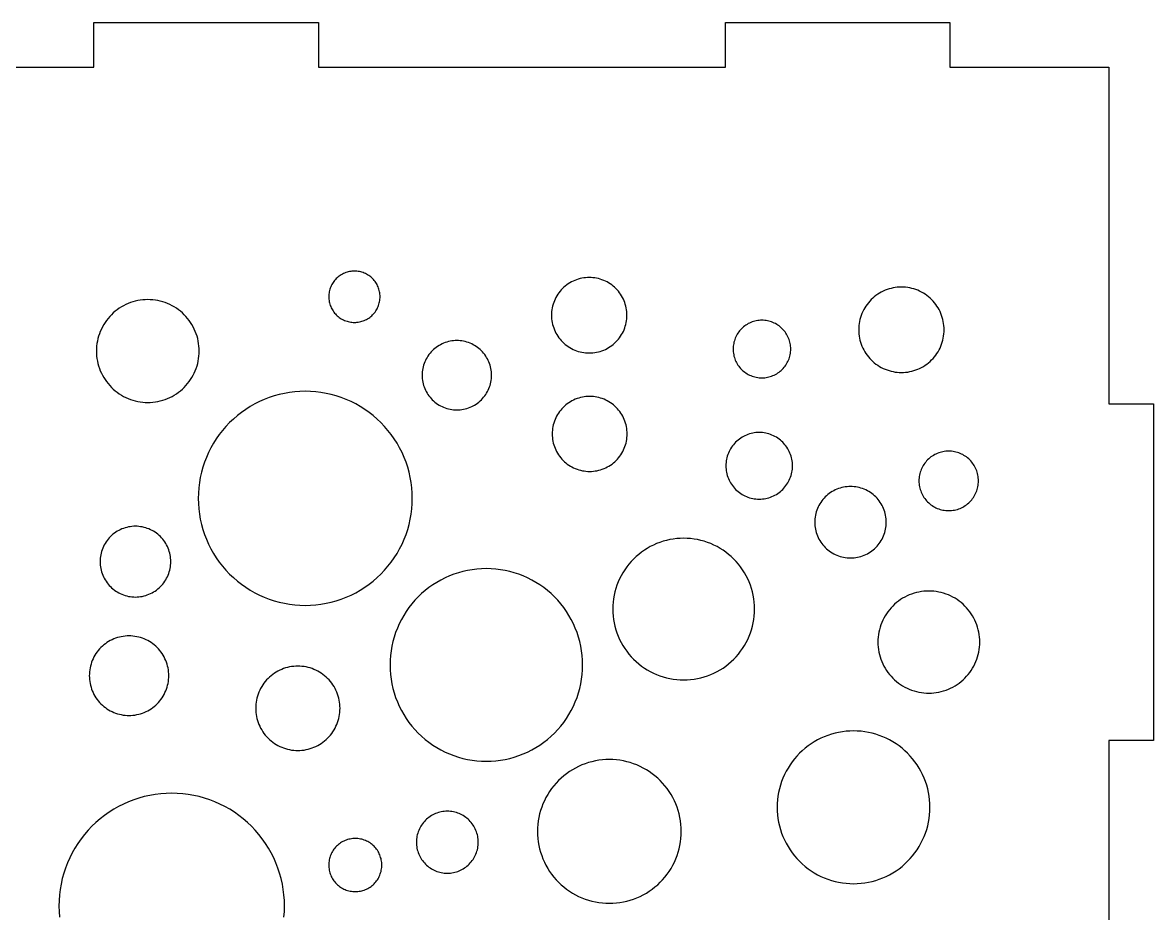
# Model space of a CAD drawing. Header units: millimetres. Extents: x 0 to 375, y -237 to 0.
# Drawn here: x 199.4 to 280, y -63.5 to 0 of the extents above; entities that cross this region are included whole.
import ezdxf

# ---------------------------------------------------------------- set-up
doc = ezdxf.new("R2010")
doc.units = ezdxf.units.MM
doc.layers.add('CUT', color=1, linetype='Continuous')

msp = doc.modelspace()

# ---------------------------------------------------------------- linework, layer by layer
at = {"layer": 'CUT'}
for points in [[(193.175, -3.175), (204.5, -3.175), (204.5, 0), (220.5, 0), (220.5, -3.175), (249.5, -3.175), (249.5, 0), (265.5, 0), (265.5, -3.175), (276.825, -3.175), (276.825, -27.175), (280, -27.175), (280, -51.175), (276.825, -51.175), (276.825, -75.175)], [(218.04, -63.755), (218.069, -63.361), (218.079, -62.967), (218.069, -62.572), (218.04, -62.179), (217.992, -61.787), (217.924, -61.398), (217.838, -61.013), (217.732, -60.633), (217.609, -60.258), (217.467, -59.89), (217.307, -59.53), (217.129, -59.177), (216.935, -58.834), (216.724, -58.5), (216.497, -58.178), (216.254, -57.867), (215.996, -57.568), (215.724, -57.282), (215.438, -57.01), (215.139, -56.752), (214.828, -56.51), (214.506, -56.282), (214.172, -56.071), (213.829, -55.877), (213.477, -55.7), (213.116, -55.54), (212.748, -55.398), (212.373, -55.274), (211.993, -55.169), (211.608, -55.082), (211.219, -55.015), (210.828, -54.966), (210.434, -54.937), (210.04, -54.928), (209.645, -54.937), (209.252, -54.966), (208.86, -55.015), (208.471, -55.082), (208.086, -55.169), (207.706, -55.274), (207.331, -55.398), (206.963, -55.54), (206.603, -55.7), (206.25, -55.877), (205.907, -56.071), (205.574, -56.282), (205.251, -56.51), (204.94, -56.752), (204.641, -57.01), (204.355, -57.282), (204.083, -57.568), (203.826, -57.867), (203.583, -58.178), (203.356, -58.5), (203.145, -58.834), (202.95, -59.177), (202.773, -59.53), (202.613, -59.89), (202.471, -60.258), (202.347, -60.633), (202.242, -61.013), (202.155, -61.398), (202.088, -61.787), (202.04, -62.179), (202.011, -62.572), (202.001, -62.967), (202.011, -63.361), (202.04, -63.755)]]:
    msp.add_lwpolyline(points, dxfattribs=at)
for points in [[(224.835, -19.983), (224.855, -19.895), (224.87, -19.807), (224.881, -19.718), (224.888, -19.628), (224.89, -19.538), (224.888, -19.449), (224.881, -19.359), (224.87, -19.27), (224.855, -19.182), (224.835, -19.094), (224.811, -19.008), (224.783, -18.923), (224.751, -18.839), (224.715, -18.757), (224.674, -18.677), (224.63, -18.599), (224.582, -18.523), (224.53, -18.45), (224.475, -18.379), (224.417, -18.311), (224.355, -18.246), (224.29, -18.184), (224.222, -18.125), (224.151, -18.07), (224.078, -18.019), (224.002, -17.971), (223.924, -17.926), (223.844, -17.886), (223.762, -17.85), (223.678, -17.817), (223.593, -17.789), (223.506, -17.765), (223.419, -17.746), (223.33, -17.73), (223.241, -17.719), (223.152, -17.713), (223.062, -17.71), (222.973, -17.713), (222.883, -17.719), (222.794, -17.73), (222.706, -17.746), (222.618, -17.765), (222.532, -17.789), (222.446, -17.817), (222.363, -17.85), (222.281, -17.886), (222.201, -17.926), (222.122, -17.971), (222.047, -18.019), (221.973, -18.07), (221.903, -18.125), (221.835, -18.184), (221.77, -18.246), (221.708, -18.311), (221.649, -18.379), (221.594, -18.45), (221.542, -18.523), (221.494, -18.599), (221.45, -18.677), (221.41, -18.757), (221.373, -18.839), (221.341, -18.923), (221.313, -19.008), (221.289, -19.094), (221.269, -19.182), (221.254, -19.27), (221.243, -19.359), (221.237, -19.449), (221.234, -19.538), (221.237, -19.628), (221.243, -19.718), (221.254, -19.807), (221.269, -19.895), (221.289, -19.983), (221.313, -20.069), (221.341, -20.154), (221.373, -20.238), (221.41, -20.32), (221.45, -20.4), (221.494, -20.478), (221.542, -20.554), (221.594, -20.627), (221.649, -20.698), (221.708, -20.766), (221.77, -20.831), (221.835, -20.893), (221.903, -20.951), (221.973, -21.007), (222.047, -21.058), (222.122, -21.106), (222.201, -21.151), (222.281, -21.191), (222.363, -21.227), (222.446, -21.259), (222.532, -21.288), (222.618, -21.312), (222.706, -21.331), (222.794, -21.347), (222.883, -21.358), (222.973, -21.364), (223.062, -21.366), (223.152, -21.364), (223.241, -21.358), (223.33, -21.347), (223.419, -21.331), (223.506, -21.312), (223.593, -21.288), (223.678, -21.259), (223.762, -21.227), (223.844, -21.191), (223.924, -21.151), (224.002, -21.106), (224.078, -21.058), (224.151, -21.007), (224.222, -20.951), (224.29, -20.893), (224.355, -20.831), (224.417, -20.766), (224.475, -20.698), (224.53, -20.627), (224.582, -20.554), (224.63, -20.478), (224.674, -20.4), (224.715, -20.32), (224.751, -20.238), (224.783, -20.154), (224.811, -20.069), (224.835, -19.983)], [(242.403, -21.511), (242.431, -21.383), (242.454, -21.252), (242.47, -21.121), (242.48, -20.99), (242.483, -20.858), (242.48, -20.726), (242.47, -20.594), (242.454, -20.463), (242.431, -20.333), (242.403, -20.204), (242.367, -20.077), (242.326, -19.952), (242.278, -19.828), (242.225, -19.708), (242.165, -19.59), (242.1, -19.475), (242.03, -19.363), (241.954, -19.255), (241.873, -19.151), (241.786, -19.051), (241.695, -18.956), (241.6, -18.865), (241.5, -18.778), (241.396, -18.697), (241.288, -18.621), (241.176, -18.551), (241.061, -18.485), (240.943, -18.426), (240.823, -18.373), (240.699, -18.325), (240.574, -18.284), (240.447, -18.248), (240.318, -18.22), (240.188, -18.197), (240.057, -18.181), (239.925, -18.171), (239.793, -18.168), (239.661, -18.171), (239.53, -18.181), (239.398, -18.197), (239.268, -18.22), (239.14, -18.248), (239.012, -18.284), (238.887, -18.325), (238.764, -18.373), (238.643, -18.426), (238.525, -18.485), (238.41, -18.551), (238.299, -18.621), (238.191, -18.697), (238.087, -18.778), (237.987, -18.865), (237.891, -18.956), (237.8, -19.051), (237.714, -19.151), (237.633, -19.255), (237.557, -19.363), (237.486, -19.475), (237.421, -19.59), (237.361, -19.708), (237.308, -19.828), (237.26, -19.952), (237.219, -20.077), (237.184, -20.204), (237.155, -20.333), (237.132, -20.463), (237.116, -20.594), (237.106, -20.726), (237.103, -20.858), (237.106, -20.99), (237.116, -21.121), (237.132, -21.252), (237.155, -21.383), (237.184, -21.511), (237.219, -21.639), (237.26, -21.764), (237.308, -21.887), (237.361, -22.008), (237.421, -22.126), (237.486, -22.241), (237.557, -22.352), (237.633, -22.46), (237.714, -22.564), (237.8, -22.664), (237.891, -22.76), (237.987, -22.851), (238.087, -22.937), (238.191, -23.018), (238.299, -23.094), (238.41, -23.165), (238.525, -23.23), (238.643, -23.289), (238.764, -23.343), (238.887, -23.391), (239.012, -23.432), (239.14, -23.467), (239.268, -23.496), (239.398, -23.519), (239.53, -23.535), (239.661, -23.545), (239.793, -23.548), (239.925, -23.545), (240.057, -23.535), (240.188, -23.519), (240.318, -23.496), (240.447, -23.467), (240.574, -23.432), (240.699, -23.391), (240.823, -23.343), (240.943, -23.289), (241.061, -23.23), (241.176, -23.165), (241.288, -23.094), (241.396, -23.018), (241.5, -22.937), (241.6, -22.851), (241.695, -22.76), (241.786, -22.664), (241.873, -22.564), (241.954, -22.46), (242.03, -22.352), (242.1, -22.241), (242.165, -22.126), (242.225, -22.008), (242.278, -21.887), (242.326, -21.764), (242.367, -21.639), (242.403, -21.511)], [(264.994, -22.633), (265.027, -22.487), (265.053, -22.34), (265.071, -22.192), (265.082, -22.043), (265.086, -21.894), (265.082, -21.744), (265.071, -21.595), (265.053, -21.447), (265.027, -21.3), (264.994, -21.154), (264.955, -21.01), (264.908, -20.868), (264.854, -20.729), (264.793, -20.592), (264.726, -20.459), (264.653, -20.329), (264.573, -20.203), (264.487, -20.081), (264.395, -19.963), (264.297, -19.85), (264.194, -19.741), (264.086, -19.638), (263.973, -19.541), (263.855, -19.449), (263.733, -19.363), (263.607, -19.283), (263.477, -19.209), (263.343, -19.142), (263.207, -19.082), (263.068, -19.028), (262.926, -18.981), (262.782, -18.941), (262.636, -18.909), (262.489, -18.883), (262.341, -18.865), (262.192, -18.854), (262.042, -18.85), (261.893, -18.854), (261.744, -18.865), (261.596, -18.883), (261.448, -18.909), (261.303, -18.941), (261.159, -18.981), (261.017, -19.028), (260.878, -19.082), (260.741, -19.142), (260.608, -19.209), (260.478, -19.283), (260.351, -19.363), (260.229, -19.449), (260.111, -19.541), (259.998, -19.638), (259.89, -19.741), (259.787, -19.85), (259.69, -19.963), (259.598, -20.081), (259.512, -20.203), (259.432, -20.329), (259.358, -20.459), (259.291, -20.592), (259.23, -20.729), (259.177, -20.868), (259.13, -21.01), (259.09, -21.154), (259.057, -21.3), (259.032, -21.447), (259.013, -21.595), (259.002, -21.744), (258.999, -21.894), (259.002, -22.043), (259.013, -22.192), (259.032, -22.34), (259.057, -22.487), (259.09, -22.633), (259.13, -22.777), (259.177, -22.919), (259.23, -23.058), (259.291, -23.195), (259.358, -23.328), (259.432, -23.458), (259.512, -23.584), (259.598, -23.706), (259.69, -23.824), (259.787, -23.937), (259.89, -24.046), (259.998, -24.149), (260.111, -24.246), (260.229, -24.338), (260.351, -24.424), (260.478, -24.504), (260.608, -24.578), (260.741, -24.645), (260.878, -24.705), (261.017, -24.759), (261.159, -24.806), (261.303, -24.846), (261.448, -24.878), (261.596, -24.904), (261.744, -24.922), (261.893, -24.933), (262.042, -24.937), (262.192, -24.933), (262.341, -24.922), (262.489, -24.904), (262.636, -24.878), (262.782, -24.846), (262.926, -24.806), (263.068, -24.759), (263.207, -24.705), (263.343, -24.645), (263.477, -24.578), (263.607, -24.504), (263.733, -24.424), (263.855, -24.338), (263.973, -24.246), (264.086, -24.149), (264.194, -24.046), (264.297, -23.937), (264.395, -23.824), (264.487, -23.706), (264.573, -23.584), (264.653, -23.458), (264.726, -23.328), (264.793, -23.195), (264.854, -23.058), (264.908, -22.919), (264.955, -22.777), (264.994, -22.633)], [(211.929, -24.124), (211.959, -23.947), (211.981, -23.768), (211.994, -23.589), (211.999, -23.409), (211.994, -23.23), (211.981, -23.05), (211.959, -22.872), (211.929, -22.695), (211.889, -22.519), (211.841, -22.346), (211.785, -22.175), (211.72, -22.007), (211.647, -21.843), (211.566, -21.682), (211.478, -21.526), (211.381, -21.374), (211.278, -21.227), (211.167, -21.085), (211.05, -20.949), (210.926, -20.819), (210.796, -20.695), (210.659, -20.577), (210.518, -20.467), (210.371, -20.363), (210.219, -20.267), (210.062, -20.178), (209.902, -20.097), (209.737, -20.024), (209.569, -19.96), (209.399, -19.903), (209.225, -19.855), (209.05, -19.816), (208.873, -19.785), (208.694, -19.763), (208.515, -19.75), (208.335, -19.746), (208.155, -19.75), (207.976, -19.763), (207.798, -19.785), (207.62, -19.816), (207.445, -19.855), (207.272, -19.903), (207.101, -19.96), (206.933, -20.024), (206.769, -20.097), (206.608, -20.178), (206.452, -20.267), (206.3, -20.363), (206.153, -20.467), (206.011, -20.577), (205.875, -20.695), (205.744, -20.819), (205.62, -20.949), (205.503, -21.085), (205.392, -21.227), (205.289, -21.374), (205.193, -21.526), (205.104, -21.682), (205.023, -21.843), (204.95, -22.007), (204.886, -22.175), (204.829, -22.346), (204.781, -22.519), (204.742, -22.695), (204.711, -22.872), (204.689, -23.05), (204.676, -23.23), (204.671, -23.409), (204.676, -23.589), (204.689, -23.768), (204.711, -23.947), (204.742, -24.124), (204.781, -24.3), (204.829, -24.473), (204.886, -24.644), (204.95, -24.811), (205.023, -24.976), (205.104, -25.136), (205.193, -25.293), (205.289, -25.445), (205.392, -25.592), (205.503, -25.734), (205.62, -25.87), (205.744, -26), (205.875, -26.124), (206.011, -26.241), (206.153, -26.352), (206.3, -26.456), (206.452, -26.552), (206.608, -26.64), (206.769, -26.721), (206.933, -26.794), (207.101, -26.859), (207.272, -26.915), (207.445, -26.963), (207.62, -27.003), (207.798, -27.033), (207.976, -27.055), (208.155, -27.069), (208.335, -27.073), (208.515, -27.069), (208.694, -27.055), (208.873, -27.033), (209.05, -27.003), (209.225, -26.963), (209.399, -26.915), (209.569, -26.859), (209.737, -26.794), (209.902, -26.721), (210.062, -26.64), (210.219, -26.552), (210.371, -26.456), (210.518, -26.352), (210.659, -26.241), (210.796, -26.124), (210.926, -26), (211.05, -25.87), (211.167, -25.734), (211.278, -25.592), (211.381, -25.445), (211.478, -25.293), (211.566, -25.136), (211.647, -24.976), (211.72, -24.811), (211.785, -24.644), (211.841, -24.473), (211.889, -24.3), (211.929, -24.124)], [(254.092, -23.766), (254.114, -23.668), (254.131, -23.569), (254.144, -23.469), (254.151, -23.368), (254.154, -23.268), (254.151, -23.167), (254.144, -23.066), (254.131, -22.966), (254.114, -22.867), (254.092, -22.769), (254.065, -22.672), (254.034, -22.576), (253.997, -22.482), (253.957, -22.39), (253.911, -22.3), (253.862, -22.212), (253.808, -22.127), (253.75, -22.045), (253.688, -21.965), (253.622, -21.889), (253.552, -21.816), (253.48, -21.747), (253.403, -21.681), (253.324, -21.619), (253.241, -21.561), (253.156, -21.507), (253.069, -21.457), (252.979, -21.412), (252.887, -21.371), (252.793, -21.335), (252.697, -21.303), (252.6, -21.276), (252.502, -21.254), (252.402, -21.237), (252.302, -21.225), (252.202, -21.217), (252.101, -21.215), (252, -21.217), (251.9, -21.225), (251.8, -21.237), (251.701, -21.254), (251.602, -21.276), (251.505, -21.303), (251.41, -21.335), (251.316, -21.371), (251.223, -21.412), (251.133, -21.457), (251.046, -21.507), (250.961, -21.561), (250.878, -21.619), (250.799, -21.681), (250.723, -21.747), (250.65, -21.816), (250.58, -21.889), (250.514, -21.965), (250.452, -22.045), (250.394, -22.127), (250.341, -22.212), (250.291, -22.3), (250.246, -22.39), (250.205, -22.482), (250.168, -22.576), (250.137, -22.672), (250.11, -22.769), (250.088, -22.867), (250.071, -22.966), (250.058, -23.066), (250.051, -23.167), (250.048, -23.268), (250.051, -23.368), (250.058, -23.469), (250.071, -23.569), (250.088, -23.668), (250.11, -23.766), (250.137, -23.863), (250.168, -23.959), (250.205, -24.053), (250.246, -24.145), (250.291, -24.235), (250.341, -24.323), (250.394, -24.408), (250.452, -24.49), (250.514, -24.57), (250.58, -24.646), (250.65, -24.719), (250.723, -24.788), (250.799, -24.854), (250.878, -24.916), (250.961, -24.974), (251.046, -25.028), (251.133, -25.078), (251.223, -25.123), (251.316, -25.164), (251.41, -25.2), (251.505, -25.232), (251.602, -25.259), (251.701, -25.281), (251.8, -25.298), (251.9, -25.31), (252, -25.318), (252.101, -25.32), (252.202, -25.318), (252.302, -25.31), (252.402, -25.298), (252.502, -25.281), (252.6, -25.259), (252.697, -25.232), (252.793, -25.2), (252.887, -25.164), (252.979, -25.123), (253.069, -25.078), (253.156, -25.028), (253.241, -24.974), (253.324, -24.916), (253.403, -24.854), (253.48, -24.788), (253.552, -24.719), (253.622, -24.646), (253.688, -24.57), (253.75, -24.49), (253.808, -24.408), (253.862, -24.323), (253.911, -24.235), (253.957, -24.145), (253.997, -24.053), (254.034, -23.959), (254.065, -23.863), (254.092, -23.766)], [(232.757, -25.737), (232.783, -25.618), (232.804, -25.499), (232.819, -25.378), (232.828, -25.257), (232.831, -25.136), (232.828, -25.015), (232.819, -24.894), (232.804, -24.773), (232.783, -24.654), (232.757, -24.535), (232.724, -24.418), (232.686, -24.303), (232.642, -24.19), (232.593, -24.079), (232.539, -23.971), (232.479, -23.865), (232.414, -23.763), (232.344, -23.663), (232.27, -23.568), (232.19, -23.476), (232.107, -23.388), (232.019, -23.304), (231.927, -23.225), (231.831, -23.15), (231.732, -23.081), (231.629, -23.016), (231.524, -22.956), (231.416, -22.901), (231.305, -22.852), (231.191, -22.808), (231.076, -22.77), (230.959, -22.738), (230.841, -22.711), (230.721, -22.691), (230.601, -22.676), (230.48, -22.667), (230.359, -22.664), (230.237, -22.667), (230.116, -22.676), (229.996, -22.691), (229.876, -22.711), (229.758, -22.738), (229.641, -22.77), (229.526, -22.808), (229.413, -22.852), (229.302, -22.901), (229.193, -22.956), (229.088, -23.016), (228.985, -23.081), (228.886, -23.15), (228.79, -23.225), (228.699, -23.304), (228.611, -23.388), (228.527, -23.476), (228.448, -23.568), (228.373, -23.663), (228.303, -23.763), (228.238, -23.865), (228.179, -23.971), (228.124, -24.079), (228.075, -24.19), (228.031, -24.303), (227.993, -24.418), (227.961, -24.535), (227.934, -24.654), (227.913, -24.773), (227.899, -24.894), (227.89, -25.015), (227.887, -25.136), (227.89, -25.257), (227.899, -25.378), (227.913, -25.499), (227.934, -25.618), (227.961, -25.737), (227.993, -25.854), (228.031, -25.969), (228.075, -26.082), (228.124, -26.193), (228.179, -26.301), (228.238, -26.407), (228.303, -26.509), (228.373, -26.609), (228.448, -26.704), (228.527, -26.796), (228.611, -26.884), (228.699, -26.968), (228.79, -27.047), (228.886, -27.121), (228.985, -27.191), (229.088, -27.256), (229.193, -27.316), (229.302, -27.371), (229.413, -27.42), (229.526, -27.463), (229.641, -27.502), (229.758, -27.534), (229.876, -27.56), (229.996, -27.581), (230.116, -27.596), (230.237, -27.605), (230.359, -27.608), (230.48, -27.605), (230.601, -27.596), (230.721, -27.581), (230.841, -27.56), (230.959, -27.534), (231.076, -27.502), (231.191, -27.463), (231.305, -27.42), (231.416, -27.371), (231.524, -27.316), (231.629, -27.256), (231.732, -27.191), (231.831, -27.121), (231.927, -27.047), (232.019, -26.968), (232.107, -26.884), (232.19, -26.796), (232.27, -26.704), (232.344, -26.609), (232.414, -26.509), (232.479, -26.407), (232.539, -26.301), (232.593, -26.193), (232.642, -26.082), (232.686, -25.969), (232.724, -25.854), (232.757, -25.737)], [(227.037, -35.396), (227.101, -35.027), (227.147, -34.656), (227.174, -34.282), (227.184, -33.908), (227.174, -33.534), (227.147, -33.16), (227.101, -32.789), (227.037, -32.42), (226.955, -32.054), (226.855, -31.694), (226.738, -31.338), (226.603, -30.989), (226.451, -30.646), (226.283, -30.312), (226.098, -29.986), (225.898, -29.67), (225.682, -29.364), (225.452, -29.069), (225.208, -28.785), (224.949, -28.514), (224.678, -28.256), (224.395, -28.011), (224.1, -27.781), (223.793, -27.565), (223.477, -27.365), (223.151, -27.181), (222.817, -27.012), (222.475, -26.86), (222.125, -26.726), (221.77, -26.608), (221.409, -26.508), (221.044, -26.426), (220.675, -26.362), (220.303, -26.317), (219.93, -26.289), (219.556, -26.28), (219.181, -26.289), (218.808, -26.317), (218.436, -26.362), (218.067, -26.426), (217.702, -26.508), (217.341, -26.608), (216.986, -26.726), (216.636, -26.86), (216.294, -27.012), (215.96, -27.181), (215.634, -27.365), (215.318, -27.565), (215.011, -27.781), (214.716, -28.011), (214.433, -28.256), (214.162, -28.514), (213.903, -28.785), (213.659, -29.069), (213.429, -29.364), (213.213, -29.67), (213.013, -29.986), (212.828, -30.312), (212.66, -30.646), (212.508, -30.989), (212.373, -31.338), (212.256, -31.694), (212.156, -32.054), (212.074, -32.42), (212.01, -32.789), (211.964, -33.16), (211.937, -33.534), (211.927, -33.908), (211.937, -34.282), (211.964, -34.656), (212.01, -35.027), (212.074, -35.396), (212.156, -35.761), (212.256, -36.122), (212.373, -36.478), (212.508, -36.827), (212.66, -37.169), (212.828, -37.504), (213.013, -37.83), (213.213, -38.146), (213.429, -38.452), (213.659, -38.747), (213.903, -39.031), (214.162, -39.302), (214.433, -39.56), (214.716, -39.804), (215.011, -40.035), (215.318, -40.25), (215.634, -40.451), (215.96, -40.635), (216.294, -40.804), (216.636, -40.955), (216.986, -41.09), (217.341, -41.208), (217.702, -41.307), (218.067, -41.389), (218.436, -41.453), (218.808, -41.499), (219.181, -41.527), (219.556, -41.536), (219.93, -41.527), (220.303, -41.499), (220.675, -41.453), (221.044, -41.389), (221.409, -41.307), (221.77, -41.208), (222.125, -41.09), (222.475, -40.955), (222.817, -40.804), (223.151, -40.635), (223.477, -40.451), (223.793, -40.25), (224.1, -40.035), (224.395, -39.804), (224.678, -39.56), (224.949, -39.302), (225.208, -39.031), (225.452, -38.747), (225.682, -38.452), (225.898, -38.146), (226.098, -37.83), (226.283, -37.504), (226.451, -37.169), (226.603, -36.827), (226.738, -36.478), (226.855, -36.122), (226.955, -35.761), (227.037, -35.396)], [(242.446, -29.837), (242.468, -29.708), (242.484, -29.578), (242.494, -29.447), (242.497, -29.316), (242.494, -29.184), (242.484, -29.054), (242.468, -28.923), (242.446, -28.794), (242.417, -28.666), (242.382, -28.54), (242.341, -28.415), (242.294, -28.293), (242.241, -28.173), (242.182, -28.056), (242.117, -27.942), (242.047, -27.831), (241.971, -27.724), (241.891, -27.62), (241.805, -27.521), (241.714, -27.426), (241.619, -27.335), (241.52, -27.25), (241.417, -27.169), (241.309, -27.093), (241.199, -27.023), (241.084, -26.959), (240.967, -26.9), (240.847, -26.847), (240.725, -26.799), (240.6, -26.758), (240.474, -26.723), (240.346, -26.694), (240.217, -26.672), (240.087, -26.656), (239.956, -26.646), (239.825, -26.643), (239.694, -26.646), (239.563, -26.656), (239.433, -26.672), (239.303, -26.694), (239.175, -26.723), (239.049, -26.758), (238.924, -26.799), (238.802, -26.847), (238.682, -26.9), (238.565, -26.959), (238.451, -27.023), (238.34, -27.093), (238.233, -27.169), (238.129, -27.25), (238.03, -27.335), (237.935, -27.426), (237.844, -27.521), (237.759, -27.62), (237.678, -27.724), (237.603, -27.831), (237.532, -27.942), (237.468, -28.056), (237.409, -28.173), (237.356, -28.293), (237.308, -28.415), (237.267, -28.54), (237.232, -28.666), (237.204, -28.794), (237.181, -28.923), (237.165, -29.054), (237.155, -29.184), (237.152, -29.316), (237.155, -29.447), (237.165, -29.578), (237.181, -29.708), (237.204, -29.837), (237.232, -29.965), (237.267, -30.091), (237.308, -30.216), (237.356, -30.338), (237.409, -30.458), (237.468, -30.575), (237.532, -30.69), (237.603, -30.8), (237.678, -30.908), (237.759, -31.011), (237.844, -31.11), (237.935, -31.205), (238.03, -31.296), (238.129, -31.381), (238.233, -31.462), (238.34, -31.538), (238.451, -31.608), (238.565, -31.672), (238.682, -31.731), (238.802, -31.785), (238.924, -31.832), (239.049, -31.873), (239.175, -31.908), (239.303, -31.937), (239.433, -31.959), (239.563, -31.975), (239.694, -31.985), (239.825, -31.988), (239.956, -31.985), (240.087, -31.975), (240.217, -31.959), (240.346, -31.937), (240.474, -31.908), (240.6, -31.873), (240.725, -31.832), (240.847, -31.785), (240.967, -31.731), (241.084, -31.672), (241.199, -31.608), (241.309, -31.538), (241.417, -31.462), (241.52, -31.381), (241.619, -31.296), (241.714, -31.205), (241.805, -31.11), (241.891, -31.011), (241.971, -30.908), (242.047, -30.8), (242.117, -30.69), (242.182, -30.575), (242.241, -30.458), (242.294, -30.338), (242.341, -30.216), (242.382, -30.091), (242.417, -29.965), (242.446, -29.837)], [(254.237, -32.053), (254.257, -31.938), (254.271, -31.822), (254.279, -31.706), (254.282, -31.59), (254.279, -31.473), (254.271, -31.357), (254.257, -31.241), (254.237, -31.126), (254.211, -31.013), (254.18, -30.9), (254.143, -30.79), (254.101, -30.681), (254.054, -30.575), (254.002, -30.47), (253.944, -30.369), (253.882, -30.271), (253.815, -30.175), (253.743, -30.084), (253.667, -29.995), (253.587, -29.911), (253.502, -29.831), (253.414, -29.754), (253.322, -29.683), (253.227, -29.616), (253.129, -29.553), (253.027, -29.496), (252.923, -29.443), (252.817, -29.396), (252.708, -29.354), (252.597, -29.318), (252.485, -29.287), (252.371, -29.261), (252.257, -29.241), (252.141, -29.227), (252.025, -29.218), (251.908, -29.216), (251.792, -29.218), (251.675, -29.227), (251.56, -29.241), (251.445, -29.261), (251.331, -29.287), (251.219, -29.318), (251.108, -29.354), (251, -29.396), (250.893, -29.443), (250.789, -29.496), (250.688, -29.553), (250.589, -29.616), (250.494, -29.683), (250.402, -29.754), (250.314, -29.831), (250.229, -29.911), (250.149, -29.995), (250.073, -30.084), (250.001, -30.175), (249.934, -30.271), (249.872, -30.369), (249.814, -30.47), (249.762, -30.575), (249.715, -30.681), (249.673, -30.79), (249.636, -30.9), (249.605, -31.013), (249.58, -31.126), (249.56, -31.241), (249.546, -31.357), (249.537, -31.473), (249.534, -31.59), (249.537, -31.706), (249.546, -31.822), (249.56, -31.938), (249.58, -32.053), (249.605, -32.166), (249.636, -32.279), (249.673, -32.389), (249.715, -32.498), (249.762, -32.605), (249.814, -32.709), (249.872, -32.81), (249.934, -32.909), (250.001, -33.004), (250.073, -33.096), (250.149, -33.184), (250.229, -33.268), (250.314, -33.349), (250.402, -33.425), (250.494, -33.496), (250.589, -33.564), (250.688, -33.626), (250.789, -33.683), (250.893, -33.736), (251, -33.783), (251.108, -33.825), (251.219, -33.861), (251.331, -33.892), (251.445, -33.918), (251.56, -33.938), (251.675, -33.952), (251.792, -33.961), (251.908, -33.964), (252.025, -33.961), (252.141, -33.952), (252.257, -33.938), (252.371, -33.918), (252.485, -33.892), (252.597, -33.861), (252.708, -33.825), (252.817, -33.783), (252.923, -33.736), (253.027, -33.683), (253.129, -33.626), (253.227, -33.564), (253.322, -33.496), (253.414, -33.425), (253.502, -33.349), (253.587, -33.268), (253.667, -33.184), (253.743, -33.096), (253.815, -33.004), (253.882, -32.909), (253.944, -32.81), (254.002, -32.709), (254.054, -32.605), (254.101, -32.498), (254.143, -32.389), (254.18, -32.279), (254.211, -32.166), (254.237, -32.053)], [(267.47, -33.18), (267.493, -33.079), (267.51, -32.976), (267.523, -32.873), (267.531, -32.769), (267.533, -32.665), (267.531, -32.561), (267.523, -32.457), (267.51, -32.354), (267.493, -32.251), (267.47, -32.149), (267.442, -32.049), (267.409, -31.95), (267.372, -31.853), (267.33, -31.758), (267.283, -31.665), (267.232, -31.574), (267.176, -31.487), (267.116, -31.401), (267.052, -31.319), (266.984, -31.241), (266.912, -31.165), (266.837, -31.093), (266.758, -31.025), (266.676, -30.961), (266.591, -30.901), (266.503, -30.846), (266.412, -30.794), (266.319, -30.748), (266.224, -30.705), (266.127, -30.668), (266.028, -30.635), (265.928, -30.607), (265.826, -30.585), (265.724, -30.567), (265.62, -30.554), (265.517, -30.546), (265.412, -30.544), (265.308, -30.546), (265.205, -30.554), (265.101, -30.567), (264.999, -30.585), (264.897, -30.607), (264.797, -30.635), (264.698, -30.668), (264.601, -30.705), (264.506, -30.748), (264.413, -30.794), (264.322, -30.846), (264.234, -30.901), (264.149, -30.961), (264.067, -31.025), (263.988, -31.093), (263.913, -31.165), (263.841, -31.241), (263.773, -31.319), (263.709, -31.401), (263.649, -31.487), (263.593, -31.574), (263.542, -31.665), (263.495, -31.758), (263.453, -31.853), (263.416, -31.95), (263.383, -32.049), (263.355, -32.149), (263.332, -32.251), (263.315, -32.354), (263.302, -32.457), (263.294, -32.561), (263.292, -32.665), (263.294, -32.769), (263.302, -32.873), (263.315, -32.976), (263.332, -33.079), (263.355, -33.18), (263.383, -33.28), (263.416, -33.379), (263.453, -33.476), (263.495, -33.572), (263.542, -33.665), (263.593, -33.755), (263.649, -33.843), (263.709, -33.928), (263.773, -34.01), (263.841, -34.089), (263.913, -34.165), (263.988, -34.236), (264.067, -34.304), (264.149, -34.368), (264.234, -34.428), (264.322, -34.484), (264.413, -34.535), (264.506, -34.582), (264.601, -34.624), (264.698, -34.662), (264.797, -34.694), (264.897, -34.722), (264.999, -34.745), (265.101, -34.763), (265.205, -34.776), (265.308, -34.783), (265.412, -34.786), (265.517, -34.783), (265.62, -34.776), (265.724, -34.763), (265.826, -34.745), (265.928, -34.722), (266.028, -34.694), (266.127, -34.662), (266.224, -34.624), (266.319, -34.582), (266.412, -34.535), (266.503, -34.484), (266.591, -34.428), (266.676, -34.368), (266.758, -34.304), (266.837, -34.236), (266.912, -34.165), (266.984, -34.089), (267.052, -34.01), (267.116, -33.928), (267.176, -33.843), (267.232, -33.755), (267.283, -33.665), (267.33, -33.572), (267.372, -33.476), (267.409, -33.379), (267.442, -33.28), (267.47, -33.18)], [(260.886, -36.232), (260.914, -36.11), (260.935, -35.987), (260.951, -35.863), (260.96, -35.738), (260.963, -35.613), (260.96, -35.488), (260.951, -35.363), (260.935, -35.239), (260.914, -35.116), (260.886, -34.994), (260.853, -34.874), (260.814, -34.755), (260.769, -34.638), (260.718, -34.524), (260.662, -34.412), (260.6, -34.303), (260.533, -34.198), (260.461, -34.096), (260.385, -33.997), (260.303, -33.902), (260.217, -33.812), (260.126, -33.726), (260.031, -33.644), (259.933, -33.567), (259.831, -33.495), (259.725, -33.428), (259.616, -33.366), (259.505, -33.31), (259.39, -33.26), (259.274, -33.215), (259.155, -33.175), (259.034, -33.142), (258.912, -33.115), (258.789, -33.093), (258.665, -33.078), (258.54, -33.069), (258.415, -33.066), (258.29, -33.069), (258.166, -33.078), (258.042, -33.093), (257.919, -33.115), (257.797, -33.142), (257.676, -33.175), (257.557, -33.215), (257.441, -33.26), (257.326, -33.31), (257.215, -33.366), (257.106, -33.428), (257, -33.495), (256.898, -33.567), (256.8, -33.644), (256.705, -33.726), (256.614, -33.812), (256.528, -33.902), (256.446, -33.997), (256.369, -34.096), (256.297, -34.198), (256.231, -34.303), (256.169, -34.412), (256.113, -34.524), (256.062, -34.638), (256.017, -34.755), (255.978, -34.874), (255.945, -34.994), (255.917, -35.116), (255.896, -35.239), (255.88, -35.363), (255.871, -35.488), (255.868, -35.613), (255.871, -35.738), (255.88, -35.863), (255.896, -35.987), (255.917, -36.11), (255.945, -36.232), (255.978, -36.352), (256.017, -36.471), (256.062, -36.588), (256.113, -36.702), (256.169, -36.814), (256.231, -36.923), (256.297, -37.028), (256.369, -37.13), (256.446, -37.229), (256.528, -37.324), (256.614, -37.414), (256.705, -37.5), (256.8, -37.582), (256.898, -37.659), (257, -37.731), (257.106, -37.798), (257.215, -37.859), (257.326, -37.916), (257.441, -37.966), (257.557, -38.011), (257.676, -38.051), (257.797, -38.084), (257.919, -38.111), (258.042, -38.133), (258.166, -38.148), (258.29, -38.157), (258.415, -38.16), (258.54, -38.157), (258.665, -38.148), (258.789, -38.133), (258.912, -38.111), (259.034, -38.084), (259.155, -38.051), (259.274, -38.011), (259.39, -37.966), (259.505, -37.916), (259.616, -37.859), (259.725, -37.798), (259.831, -37.731), (259.933, -37.659), (260.031, -37.582), (260.126, -37.5), (260.217, -37.414), (260.303, -37.324), (260.385, -37.229), (260.461, -37.13), (260.533, -37.028), (260.6, -36.923), (260.662, -36.814), (260.718, -36.702), (260.769, -36.588), (260.814, -36.471), (260.853, -36.352), (260.886, -36.232)], [(209.923, -38.913), (209.945, -38.791), (209.96, -38.668), (209.969, -38.544), (209.972, -38.421), (209.969, -38.297), (209.96, -38.174), (209.945, -38.051), (209.923, -37.929), (209.896, -37.808), (209.863, -37.689), (209.825, -37.572), (209.78, -37.456), (209.73, -37.343), (209.674, -37.233), (209.613, -37.125), (209.547, -37.02), (209.476, -36.919), (209.4, -36.822), (209.319, -36.728), (209.234, -36.638), (209.144, -36.553), (209.05, -36.472), (208.953, -36.396), (208.852, -36.325), (208.747, -36.259), (208.64, -36.198), (208.529, -36.142), (208.416, -36.092), (208.301, -36.048), (208.183, -36.009), (208.064, -35.976), (207.943, -35.949), (207.821, -35.928), (207.698, -35.912), (207.575, -35.903), (207.451, -35.9), (207.328, -35.903), (207.204, -35.912), (207.082, -35.928), (206.96, -35.949), (206.839, -35.976), (206.72, -36.009), (206.602, -36.048), (206.487, -36.092), (206.374, -36.142), (206.263, -36.198), (206.156, -36.259), (206.051, -36.325), (205.95, -36.396), (205.852, -36.472), (205.759, -36.553), (205.669, -36.638), (205.584, -36.728), (205.503, -36.822), (205.427, -36.919), (205.356, -37.02), (205.289, -37.125), (205.228, -37.233), (205.173, -37.343), (205.123, -37.456), (205.078, -37.572), (205.039, -37.689), (205.006, -37.808), (204.979, -37.929), (204.958, -38.051), (204.943, -38.174), (204.934, -38.297), (204.931, -38.421), (204.934, -38.544), (204.943, -38.668), (204.958, -38.791), (204.979, -38.913), (205.006, -39.033), (205.039, -39.152), (205.078, -39.27), (205.123, -39.385), (205.173, -39.498), (205.228, -39.609), (205.289, -39.717), (205.356, -39.821), (205.427, -39.922), (205.503, -40.02), (205.584, -40.113), (205.669, -40.203), (205.759, -40.288), (205.852, -40.369), (205.95, -40.445), (206.051, -40.517), (206.156, -40.583), (206.263, -40.644), (206.374, -40.699), (206.487, -40.749), (206.602, -40.794), (206.72, -40.833), (206.839, -40.866), (206.96, -40.893), (207.082, -40.914), (207.204, -40.929), (207.328, -40.938), (207.451, -40.941), (207.575, -40.938), (207.698, -40.929), (207.821, -40.914), (207.943, -40.893), (208.064, -40.866), (208.183, -40.833), (208.301, -40.794), (208.416, -40.749), (208.529, -40.699), (208.64, -40.644), (208.747, -40.583), (208.852, -40.517), (208.953, -40.445), (209.05, -40.369), (209.144, -40.288), (209.234, -40.203), (209.319, -40.113), (209.4, -40.02), (209.476, -39.922), (209.547, -39.821), (209.613, -39.717), (209.674, -39.609), (209.73, -39.498), (209.78, -39.385), (209.825, -39.27), (209.863, -39.152), (209.896, -39.033), (209.923, -38.913)], [(251.426, -43.031), (251.48, -42.789), (251.522, -42.545), (251.553, -42.299), (251.571, -42.051), (251.577, -41.804), (251.571, -41.556), (251.553, -41.309), (251.522, -41.063), (251.48, -40.819), (251.426, -40.577), (251.36, -40.338), (251.282, -40.102), (251.193, -39.871), (251.092, -39.645), (250.981, -39.423), (250.859, -39.208), (250.726, -38.998), (250.583, -38.796), (250.431, -38.6), (250.269, -38.413), (250.098, -38.233), (249.919, -38.062), (249.731, -37.9), (249.535, -37.748), (249.333, -37.605), (249.123, -37.472), (248.908, -37.35), (248.686, -37.239), (248.46, -37.138), (248.229, -37.049), (247.993, -36.971), (247.754, -36.905), (247.512, -36.851), (247.268, -36.809), (247.022, -36.778), (246.775, -36.76), (246.527, -36.754), (246.28, -36.76), (246.032, -36.778), (245.786, -36.809), (245.542, -36.851), (245.3, -36.905), (245.061, -36.971), (244.826, -37.049), (244.595, -37.138), (244.368, -37.239), (244.147, -37.35), (243.931, -37.472), (243.722, -37.605), (243.519, -37.748), (243.324, -37.9), (243.136, -38.062), (242.957, -38.233), (242.786, -38.413), (242.624, -38.6), (242.471, -38.796), (242.329, -38.998), (242.196, -39.208), (242.074, -39.423), (241.962, -39.645), (241.862, -39.871), (241.773, -40.102), (241.695, -40.338), (241.629, -40.577), (241.575, -40.819), (241.532, -41.063), (241.502, -41.309), (241.484, -41.556), (241.478, -41.804), (241.484, -42.051), (241.502, -42.299), (241.532, -42.545), (241.575, -42.789), (241.629, -43.031), (241.695, -43.27), (241.773, -43.505), (241.862, -43.736), (241.962, -43.963), (242.074, -44.184), (242.196, -44.4), (242.329, -44.609), (242.471, -44.812), (242.624, -45.007), (242.786, -45.195), (242.957, -45.374), (243.136, -45.545), (243.324, -45.707), (243.519, -45.86), (243.722, -46.002), (243.931, -46.135), (244.147, -46.257), (244.368, -46.369), (244.595, -46.469), (244.826, -46.558), (245.061, -46.636), (245.3, -46.702), (245.542, -46.756), (245.786, -46.799), (246.032, -46.829), (246.28, -46.847), (246.527, -46.853), (246.775, -46.847), (247.022, -46.829), (247.268, -46.799), (247.512, -46.756), (247.754, -46.702), (247.993, -46.636), (248.229, -46.558), (248.46, -46.469), (248.686, -46.369), (248.908, -46.257), (249.123, -46.135), (249.333, -46.002), (249.535, -45.86), (249.731, -45.707), (249.919, -45.545), (250.098, -45.374), (250.269, -45.195), (250.431, -45.007), (250.583, -44.812), (250.726, -44.609), (250.859, -44.4), (250.981, -44.184), (251.092, -43.963), (251.193, -43.736), (251.282, -43.505), (251.36, -43.27), (251.426, -43.031)], [(239.12, -47.452), (239.194, -47.123), (239.251, -46.791), (239.293, -46.457), (239.317, -46.121), (239.326, -45.784), (239.317, -45.447), (239.293, -45.111), (239.251, -44.777), (239.194, -44.445), (239.12, -44.116), (239.03, -43.792), (238.924, -43.472), (238.803, -43.157), (238.667, -42.849), (238.515, -42.548), (238.349, -42.255), (238.169, -41.97), (237.975, -41.695), (237.767, -41.429), (237.547, -41.174), (237.315, -40.93), (237.071, -40.698), (236.816, -40.478), (236.55, -40.27), (236.275, -40.076), (235.99, -39.896), (235.697, -39.73), (235.396, -39.579), (235.088, -39.442), (234.774, -39.321), (234.454, -39.215), (234.129, -39.125), (233.8, -39.051), (233.468, -38.994), (233.134, -38.953), (232.798, -38.928), (232.461, -38.92), (232.124, -38.928), (231.788, -38.953), (231.454, -38.994), (231.122, -39.051), (230.793, -39.125), (230.468, -39.215), (230.148, -39.321), (229.834, -39.442), (229.526, -39.579), (229.225, -39.73), (228.932, -39.896), (228.647, -40.076), (228.372, -40.27), (228.106, -40.478), (227.851, -40.698), (227.607, -40.93), (227.375, -41.174), (227.154, -41.429), (226.947, -41.695), (226.753, -41.97), (226.573, -42.255), (226.407, -42.548), (226.255, -42.849), (226.119, -43.157), (225.998, -43.472), (225.892, -43.792), (225.802, -44.116), (225.728, -44.445), (225.671, -44.777), (225.629, -45.111), (225.605, -45.447), (225.596, -45.784), (225.605, -46.121), (225.629, -46.457), (225.671, -46.791), (225.728, -47.123), (225.802, -47.452), (225.892, -47.777), (225.998, -48.097), (226.119, -48.411), (226.255, -48.719), (226.407, -49.02), (226.573, -49.313), (226.753, -49.598), (226.947, -49.874), (227.154, -50.139), (227.375, -50.394), (227.607, -50.638), (227.851, -50.871), (228.106, -51.091), (228.372, -51.298), (228.647, -51.492), (228.932, -51.672), (229.225, -51.838), (229.526, -51.99), (229.834, -52.126), (230.148, -52.248), (230.468, -52.353), (230.793, -52.443), (231.122, -52.517), (231.454, -52.575), (231.788, -52.616), (232.124, -52.641), (232.461, -52.649), (232.798, -52.641), (233.134, -52.616), (233.468, -52.575), (233.8, -52.517), (234.129, -52.443), (234.454, -52.353), (234.774, -52.248), (235.088, -52.126), (235.396, -51.99), (235.697, -51.838), (235.99, -51.672), (236.275, -51.492), (236.55, -51.298), (236.816, -51.091), (237.071, -50.871), (237.315, -50.638), (237.547, -50.394), (237.767, -50.139), (237.975, -49.874), (238.169, -49.598), (238.349, -49.313), (238.515, -49.02), (238.667, -48.719), (238.803, -48.411), (238.924, -48.097), (239.03, -47.777), (239.12, -47.452)], [(267.563, -44.861), (267.593, -44.686), (267.615, -44.509), (267.628, -44.331), (267.633, -44.152), (267.628, -43.974), (267.615, -43.796), (267.593, -43.619), (267.563, -43.443), (267.524, -43.269), (267.476, -43.097), (267.42, -42.928), (267.356, -42.761), (267.284, -42.598), (267.204, -42.439), (267.116, -42.283), (267.02, -42.133), (266.917, -41.987), (266.808, -41.846), (266.691, -41.711), (266.568, -41.582), (266.439, -41.459), (266.304, -41.342), (266.163, -41.232), (266.017, -41.13), (265.866, -41.034), (265.711, -40.946), (265.552, -40.866), (265.389, -40.794), (265.222, -40.73), (265.053, -40.674), (264.881, -40.626), (264.707, -40.587), (264.531, -40.556), (264.354, -40.535), (264.176, -40.522), (263.998, -40.517), (263.819, -40.522), (263.641, -40.535), (263.464, -40.556), (263.288, -40.587), (263.114, -40.626), (262.942, -40.674), (262.773, -40.73), (262.607, -40.794), (262.443, -40.866), (262.284, -40.946), (262.129, -41.034), (261.978, -41.13), (261.832, -41.232), (261.692, -41.342), (261.556, -41.459), (261.427, -41.582), (261.304, -41.711), (261.188, -41.846), (261.078, -41.987), (260.975, -42.133), (260.88, -42.283), (260.792, -42.439), (260.712, -42.598), (260.639, -42.761), (260.575, -42.928), (260.519, -43.097), (260.472, -43.269), (260.432, -43.443), (260.402, -43.619), (260.38, -43.796), (260.367, -43.974), (260.363, -44.152), (260.367, -44.331), (260.38, -44.509), (260.402, -44.686), (260.432, -44.861), (260.472, -45.035), (260.519, -45.207), (260.575, -45.377), (260.639, -45.543), (260.712, -45.706), (260.792, -45.866), (260.88, -46.021), (260.975, -46.172), (261.078, -46.318), (261.188, -46.458), (261.304, -46.593), (261.427, -46.723), (261.556, -46.846), (261.692, -46.962), (261.832, -47.072), (261.978, -47.175), (262.129, -47.27), (262.284, -47.358), (262.443, -47.438), (262.607, -47.511), (262.773, -47.575), (262.942, -47.631), (263.114, -47.678), (263.288, -47.717), (263.464, -47.748), (263.641, -47.77), (263.819, -47.783), (263.998, -47.787), (264.176, -47.783), (264.354, -47.77), (264.531, -47.748), (264.707, -47.717), (264.881, -47.678), (265.053, -47.631), (265.222, -47.575), (265.389, -47.511), (265.552, -47.438), (265.711, -47.358), (265.866, -47.27), (266.017, -47.175), (266.163, -47.072), (266.304, -46.962), (266.439, -46.846), (266.568, -46.723), (266.691, -46.593), (266.808, -46.458), (266.917, -46.318), (267.02, -46.172), (267.116, -46.021), (267.204, -45.866), (267.284, -45.706), (267.356, -45.543), (267.42, -45.377), (267.476, -45.207), (267.524, -45.035), (267.563, -44.861)], [(209.747, -47.236), (209.777, -47.101), (209.801, -46.964), (209.818, -46.826), (209.828, -46.687), (209.832, -46.548), (209.828, -46.409), (209.818, -46.27), (209.801, -46.132), (209.777, -45.995), (209.747, -45.859), (209.71, -45.725), (209.666, -45.593), (209.616, -45.464), (209.56, -45.336), (209.497, -45.212), (209.429, -45.091), (209.354, -44.974), (209.274, -44.86), (209.189, -44.75), (209.098, -44.645), (209.002, -44.544), (208.901, -44.448), (208.796, -44.358), (208.686, -44.272), (208.572, -44.192), (208.455, -44.117), (208.334, -44.049), (208.21, -43.986), (208.083, -43.93), (207.953, -43.88), (207.821, -43.836), (207.687, -43.799), (207.551, -43.769), (207.414, -43.745), (207.276, -43.728), (207.137, -43.718), (206.998, -43.714), (206.859, -43.718), (206.72, -43.728), (206.582, -43.745), (206.445, -43.769), (206.31, -43.799), (206.176, -43.836), (206.044, -43.88), (205.914, -43.93), (205.787, -43.986), (205.662, -44.049), (205.541, -44.117), (205.424, -44.192), (205.31, -44.272), (205.201, -44.358), (205.095, -44.448), (204.995, -44.544), (204.899, -44.645), (204.808, -44.75), (204.722, -44.86), (204.642, -44.974), (204.568, -45.091), (204.499, -45.212), (204.437, -45.336), (204.38, -45.464), (204.33, -45.593), (204.287, -45.725), (204.25, -45.859), (204.219, -45.995), (204.195, -46.132), (204.178, -46.27), (204.168, -46.409), (204.165, -46.548), (204.168, -46.687), (204.178, -46.826), (204.195, -46.964), (204.219, -47.101), (204.25, -47.236), (204.287, -47.371), (204.33, -47.503), (204.38, -47.632), (204.437, -47.759), (204.499, -47.884), (204.568, -48.005), (204.642, -48.122), (204.722, -48.236), (204.808, -48.346), (204.899, -48.451), (204.995, -48.552), (205.095, -48.648), (205.201, -48.738), (205.31, -48.824), (205.424, -48.904), (205.541, -48.978), (205.662, -49.047), (205.787, -49.109), (205.914, -49.166), (206.044, -49.216), (206.176, -49.26), (206.31, -49.297), (206.445, -49.327), (206.582, -49.351), (206.72, -49.368), (206.859, -49.378), (206.998, -49.382), (207.137, -49.378), (207.276, -49.368), (207.414, -49.351), (207.551, -49.327), (207.687, -49.297), (207.821, -49.26), (207.953, -49.216), (208.083, -49.166), (208.21, -49.109), (208.334, -49.047), (208.455, -48.978), (208.572, -48.904), (208.686, -48.824), (208.796, -48.738), (208.901, -48.648), (209.002, -48.552), (209.098, -48.451), (209.189, -48.346), (209.274, -48.236), (209.354, -48.122), (209.429, -48.005), (209.497, -47.884), (209.56, -47.759), (209.616, -47.632), (209.666, -47.503), (209.71, -47.371), (209.747, -47.236)], [(221.943, -49.603), (221.976, -49.459), (222.001, -49.314), (222.019, -49.168), (222.03, -49.021), (222.033, -48.873), (222.03, -48.726), (222.019, -48.579), (222.001, -48.432), (221.976, -48.287), (221.943, -48.143), (221.904, -48.001), (221.858, -47.861), (221.805, -47.723), (221.745, -47.588), (221.678, -47.457), (221.606, -47.328), (221.527, -47.204), (221.442, -47.083), (221.351, -46.967), (221.255, -46.855), (221.153, -46.748), (221.046, -46.647), (220.935, -46.55), (220.818, -46.459), (220.698, -46.375), (220.573, -46.296), (220.445, -46.223), (220.313, -46.157), (220.178, -46.097), (220.041, -46.044), (219.901, -45.997), (219.758, -45.958), (219.615, -45.926), (219.469, -45.901), (219.323, -45.883), (219.176, -45.872), (219.028, -45.868), (218.881, -45.872), (218.734, -45.883), (218.587, -45.901), (218.442, -45.926), (218.298, -45.958), (218.156, -45.997), (218.016, -46.044), (217.878, -46.097), (217.743, -46.157), (217.612, -46.223), (217.483, -46.296), (217.359, -46.375), (217.238, -46.459), (217.122, -46.55), (217.01, -46.647), (216.903, -46.748), (216.802, -46.855), (216.705, -46.967), (216.615, -47.083), (216.53, -47.204), (216.451, -47.328), (216.378, -47.457), (216.312, -47.588), (216.252, -47.723), (216.199, -47.861), (216.153, -48.001), (216.113, -48.143), (216.081, -48.287), (216.056, -48.432), (216.038, -48.579), (216.027, -48.726), (216.023, -48.873), (216.027, -49.021), (216.038, -49.168), (216.056, -49.314), (216.081, -49.459), (216.113, -49.603), (216.153, -49.745), (216.199, -49.885), (216.252, -50.023), (216.312, -50.158), (216.378, -50.29), (216.451, -50.418), (216.53, -50.543), (216.615, -50.663), (216.705, -50.779), (216.802, -50.891), (216.903, -50.998), (217.01, -51.1), (217.122, -51.196), (217.238, -51.287), (217.359, -51.372), (217.483, -51.451), (217.612, -51.523), (217.743, -51.59), (217.878, -51.649), (218.016, -51.702), (218.156, -51.749), (218.298, -51.788), (218.442, -51.82), (218.587, -51.846), (218.734, -51.864), (218.881, -51.874), (219.028, -51.878), (219.176, -51.874), (219.323, -51.864), (219.469, -51.846), (219.615, -51.82), (219.758, -51.788), (219.901, -51.749), (220.041, -51.702), (220.178, -51.649), (220.313, -51.59), (220.445, -51.523), (220.573, -51.451), (220.698, -51.372), (220.818, -51.287), (220.935, -51.196), (221.046, -51.1), (221.153, -50.998), (221.255, -50.891), (221.351, -50.779), (221.442, -50.663), (221.527, -50.543), (221.606, -50.418), (221.678, -50.29), (221.745, -50.158), (221.805, -50.023), (221.858, -49.885), (221.904, -49.745), (221.943, -49.603)], [(263.914, -57.254), (263.973, -56.993), (264.018, -56.73), (264.051, -56.464), (264.071, -56.198), (264.077, -55.931), (264.071, -55.664), (264.051, -55.397), (264.018, -55.132), (263.973, -54.869), (263.914, -54.608), (263.843, -54.35), (263.759, -54.097), (263.663, -53.847), (263.555, -53.603), (263.434, -53.364), (263.303, -53.132), (263.16, -52.906), (263.006, -52.687), (262.841, -52.477), (262.667, -52.274), (262.483, -52.081), (262.289, -51.897), (262.087, -51.722), (261.876, -51.558), (261.658, -51.404), (261.432, -51.261), (261.199, -51.129), (260.961, -51.009), (260.716, -50.901), (260.467, -50.804), (260.213, -50.721), (259.956, -50.649), (259.695, -50.591), (259.432, -50.545), (259.166, -50.512), (258.9, -50.493), (258.633, -50.486), (258.365, -50.493), (258.099, -50.512), (257.834, -50.545), (257.57, -50.591), (257.31, -50.649), (257.052, -50.721), (256.798, -50.804), (256.549, -50.901), (256.305, -51.009), (256.066, -51.129), (255.833, -51.261), (255.608, -51.404), (255.389, -51.558), (255.179, -51.722), (254.976, -51.897), (254.783, -52.081), (254.598, -52.274), (254.424, -52.477), (254.259, -52.687), (254.105, -52.906), (253.963, -53.132), (253.831, -53.364), (253.711, -53.603), (253.602, -53.847), (253.506, -54.097), (253.422, -54.35), (253.351, -54.608), (253.293, -54.869), (253.247, -55.132), (253.214, -55.397), (253.194, -55.664), (253.188, -55.931), (253.194, -56.198), (253.214, -56.464), (253.247, -56.73), (253.293, -56.993), (253.351, -57.254), (253.422, -57.511), (253.506, -57.765), (253.602, -58.014), (253.711, -58.259), (253.831, -58.497), (253.963, -58.73), (254.105, -58.956), (254.259, -59.174), (254.424, -59.385), (254.598, -59.587), (254.783, -59.781), (254.976, -59.965), (255.179, -60.14), (255.389, -60.304), (255.608, -60.458), (255.833, -60.601), (256.066, -60.733), (256.305, -60.853), (256.549, -60.961), (256.798, -61.057), (257.052, -61.141), (257.31, -61.212), (257.57, -61.271), (257.834, -61.317), (258.099, -61.349), (258.365, -61.369), (258.633, -61.376), (258.9, -61.369), (259.166, -61.349), (259.432, -61.317), (259.695, -61.271), (259.956, -61.212), (260.213, -61.141), (260.467, -61.057), (260.716, -60.961), (260.961, -60.853), (261.199, -60.733), (261.432, -60.601), (261.658, -60.458), (261.876, -60.304), (262.087, -60.14), (262.289, -59.965), (262.483, -59.781), (262.667, -59.587), (262.841, -59.385), (263.006, -59.174), (263.16, -58.956), (263.303, -58.73), (263.434, -58.497), (263.555, -58.259), (263.663, -58.014), (263.759, -57.765), (263.843, -57.511), (263.914, -57.254)], [(246.256, -58.648), (246.299, -58.4), (246.33, -58.151), (246.349, -57.9), (246.355, -57.649), (246.349, -57.397), (246.33, -57.146), (246.299, -56.897), (246.256, -56.649), (246.201, -56.403), (246.134, -56.161), (246.055, -55.922), (245.965, -55.688), (245.863, -55.458), (245.75, -55.233), (245.626, -55.014), (245.491, -54.802), (245.346, -54.596), (245.192, -54.398), (245.027, -54.207), (244.854, -54.025), (244.672, -53.852), (244.481, -53.687), (244.283, -53.533), (244.077, -53.388), (243.865, -53.253), (243.646, -53.129), (243.421, -53.016), (243.191, -52.914), (242.957, -52.824), (242.718, -52.745), (242.476, -52.678), (242.23, -52.623), (241.982, -52.58), (241.733, -52.549), (241.482, -52.531), (241.231, -52.524), (240.979, -52.531), (240.728, -52.549), (240.479, -52.58), (240.231, -52.623), (239.985, -52.678), (239.743, -52.745), (239.504, -52.824), (239.27, -52.914), (239.04, -53.016), (238.815, -53.129), (238.596, -53.253), (238.384, -53.388), (238.178, -53.533), (237.98, -53.687), (237.789, -53.852), (237.607, -54.025), (237.434, -54.207), (237.269, -54.398), (237.115, -54.596), (236.97, -54.802), (236.835, -55.014), (236.711, -55.233), (236.598, -55.458), (236.496, -55.688), (236.406, -55.922), (236.327, -56.161), (236.26, -56.403), (236.205, -56.649), (236.162, -56.897), (236.131, -57.146), (236.113, -57.397), (236.106, -57.649), (236.113, -57.9), (236.131, -58.151), (236.162, -58.4), (236.205, -58.648), (236.26, -58.894), (236.327, -59.136), (236.406, -59.375), (236.496, -59.609), (236.598, -59.839), (236.711, -60.064), (236.835, -60.283), (236.97, -60.495), (237.115, -60.701), (237.269, -60.899), (237.434, -61.09), (237.607, -61.272), (237.789, -61.445), (237.98, -61.61), (238.178, -61.764), (238.384, -61.909), (238.596, -62.044), (238.815, -62.168), (239.04, -62.281), (239.27, -62.383), (239.504, -62.473), (239.743, -62.552), (239.985, -62.619), (240.231, -62.674), (240.479, -62.717), (240.728, -62.748), (240.979, -62.767), (241.231, -62.773), (241.482, -62.767), (241.733, -62.748), (241.982, -62.717), (242.23, -62.674), (242.476, -62.619), (242.718, -62.552), (242.957, -62.473), (243.191, -62.383), (243.421, -62.281), (243.646, -62.168), (243.865, -62.044), (244.077, -61.909), (244.283, -61.764), (244.481, -61.61), (244.672, -61.445), (244.854, -61.272), (245.027, -61.09), (245.192, -60.899), (245.346, -60.701), (245.491, -60.495), (245.626, -60.283), (245.75, -60.064), (245.863, -59.839), (245.965, -59.609), (246.055, -59.375), (246.134, -59.136), (246.201, -58.894), (246.256, -58.648)], [(231.846, -58.848), (231.864, -58.741), (231.878, -58.634), (231.886, -58.526), (231.888, -58.418), (231.886, -58.31), (231.878, -58.202), (231.864, -58.094), (231.846, -57.987), (231.822, -57.882), (231.793, -57.777), (231.759, -57.675), (231.72, -57.574), (231.676, -57.475), (231.628, -57.378), (231.574, -57.284), (231.517, -57.192), (231.454, -57.104), (231.388, -57.018), (231.317, -56.936), (231.242, -56.858), (231.164, -56.783), (231.082, -56.713), (230.996, -56.646), (230.908, -56.584), (230.816, -56.526), (230.722, -56.472), (230.626, -56.424), (230.527, -56.38), (230.426, -56.341), (230.323, -56.307), (230.218, -56.278), (230.113, -56.254), (230.006, -56.236), (229.899, -56.223), (229.791, -56.215), (229.682, -56.212), (229.574, -56.215), (229.466, -56.223), (229.359, -56.236), (229.252, -56.254), (229.146, -56.278), (229.042, -56.307), (228.939, -56.341), (228.838, -56.38), (228.739, -56.424), (228.643, -56.472), (228.548, -56.526), (228.457, -56.584), (228.368, -56.646), (228.283, -56.713), (228.201, -56.783), (228.123, -56.858), (228.048, -56.936), (227.977, -57.018), (227.911, -57.104), (227.848, -57.192), (227.79, -57.284), (227.737, -57.378), (227.688, -57.475), (227.645, -57.574), (227.606, -57.675), (227.572, -57.777), (227.543, -57.882), (227.519, -57.987), (227.5, -58.094), (227.487, -58.202), (227.479, -58.31), (227.477, -58.418), (227.479, -58.526), (227.487, -58.634), (227.5, -58.741), (227.519, -58.848), (227.543, -58.954), (227.572, -59.058), (227.606, -59.161), (227.645, -59.262), (227.688, -59.361), (227.737, -59.458), (227.79, -59.552), (227.848, -59.643), (227.911, -59.732), (227.977, -59.817), (228.048, -59.899), (228.123, -59.978), (228.201, -60.052), (228.283, -60.123), (228.368, -60.19), (228.457, -60.252), (228.548, -60.31), (228.643, -60.363), (228.739, -60.412), (228.838, -60.456), (228.939, -60.495), (229.042, -60.529), (229.146, -60.558), (229.252, -60.581), (229.359, -60.6), (229.466, -60.613), (229.574, -60.621), (229.682, -60.624), (229.791, -60.621), (229.899, -60.613), (230.006, -60.6), (230.113, -60.581), (230.218, -60.558), (230.323, -60.529), (230.426, -60.495), (230.527, -60.456), (230.626, -60.412), (230.722, -60.363), (230.816, -60.31), (230.908, -60.252), (230.996, -60.19), (231.082, -60.123), (231.164, -60.052), (231.242, -59.978), (231.317, -59.899), (231.388, -59.817), (231.454, -59.732), (231.517, -59.643), (231.574, -59.552), (231.628, -59.458), (231.676, -59.361), (231.72, -59.262), (231.759, -59.161), (231.793, -59.058), (231.822, -58.954), (231.846, -58.848)], [(224.975, -60.415), (224.991, -60.324), (225.002, -60.232), (225.009, -60.139), (225.012, -60.046), (225.009, -59.953), (225.002, -59.861), (224.991, -59.769), (224.975, -59.677), (224.955, -59.587), (224.93, -59.497), (224.901, -59.409), (224.868, -59.322), (224.83, -59.238), (224.788, -59.155), (224.742, -59.074), (224.693, -58.995), (224.639, -58.92), (224.582, -58.846), (224.522, -58.776), (224.458, -58.709), (224.39, -58.645), (224.32, -58.584), (224.247, -58.527), (224.171, -58.474), (224.093, -58.424), (224.012, -58.378), (223.929, -58.336), (223.844, -58.299), (223.757, -58.265), (223.669, -58.236), (223.58, -58.212), (223.489, -58.191), (223.398, -58.175), (223.306, -58.164), (223.213, -58.157), (223.12, -58.155), (223.027, -58.157), (222.935, -58.164), (222.843, -58.175), (222.751, -58.191), (222.661, -58.212), (222.571, -58.236), (222.483, -58.265), (222.396, -58.299), (222.312, -58.336), (222.229, -58.378), (222.148, -58.424), (222.069, -58.474), (221.994, -58.527), (221.92, -58.584), (221.85, -58.645), (221.783, -58.709), (221.719, -58.776), (221.658, -58.846), (221.601, -58.92), (221.548, -58.995), (221.498, -59.074), (221.452, -59.155), (221.41, -59.238), (221.373, -59.322), (221.339, -59.409), (221.31, -59.497), (221.286, -59.587), (221.265, -59.677), (221.249, -59.769), (221.238, -59.861), (221.231, -59.953), (221.229, -60.046), (221.231, -60.139), (221.238, -60.232), (221.249, -60.324), (221.265, -60.415), (221.286, -60.506), (221.31, -60.595), (221.339, -60.683), (221.373, -60.77), (221.41, -60.855), (221.452, -60.938), (221.498, -61.019), (221.548, -61.097), (221.601, -61.173), (221.658, -61.246), (221.719, -61.316), (221.783, -61.384), (221.85, -61.448), (221.92, -61.508), (221.994, -61.565), (222.069, -61.619), (222.148, -61.668), (222.229, -61.714), (222.312, -61.756), (222.396, -61.794), (222.483, -61.827), (222.571, -61.856), (222.661, -61.881), (222.751, -61.901), (222.843, -61.917), (222.935, -61.928), (223.027, -61.935), (223.12, -61.938), (223.213, -61.935), (223.306, -61.928), (223.398, -61.917), (223.489, -61.901), (223.58, -61.881), (223.669, -61.856), (223.757, -61.827), (223.844, -61.794), (223.929, -61.756), (224.012, -61.714), (224.093, -61.668), (224.171, -61.619), (224.247, -61.565), (224.32, -61.508), (224.39, -61.448), (224.458, -61.384), (224.522, -61.316), (224.582, -61.246), (224.639, -61.173), (224.693, -61.097), (224.742, -61.019), (224.788, -60.938), (224.83, -60.855), (224.868, -60.77), (224.901, -60.683), (224.93, -60.595), (224.955, -60.506), (224.975, -60.415)]]:
    msp.add_lwpolyline(points, close=True, dxfattribs=at)

doc.saveas('drawing.dxf')
